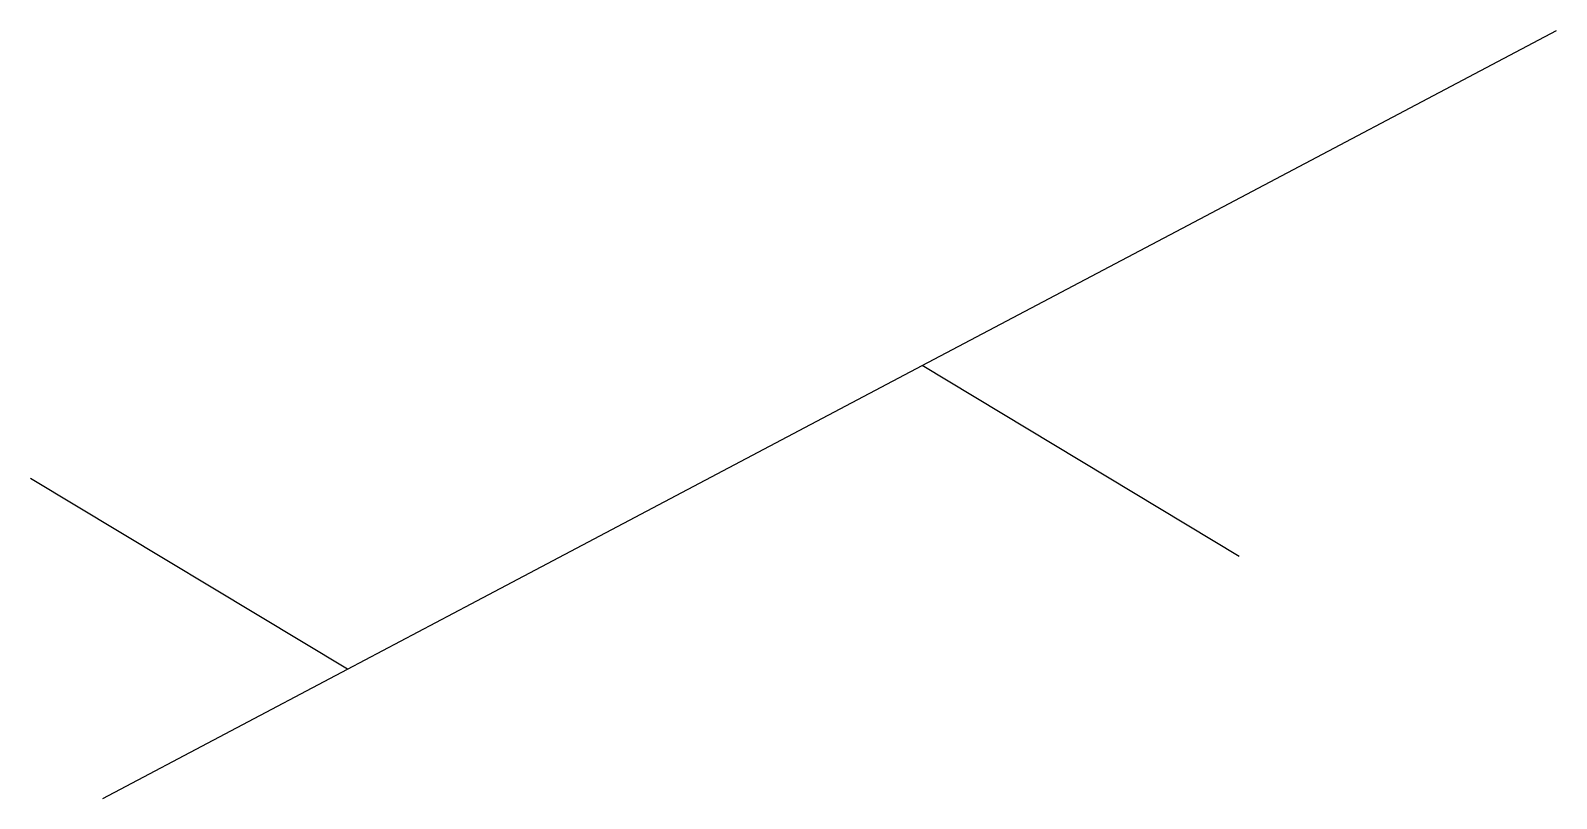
# Model space of a CAD drawing. Extents: x -4240 to 278603, y -63941 to 80916.
# Drawn here: x 10578 to 23500, y 74415 to 80916 of the extents above; entities that cross this region are included whole.
import ezdxf

# ---------------------------------------------------------------- set-up
doc = ezdxf.new("R2010")
doc.units = 0
doc.header["$LTSCALE"] = 1000
doc.header["$MEASUREMENT"] = 0

msp = doc.modelspace()

# ---------------------------------------------------------------- linework, layer by layer
at = {"color": 252}
for p, q in [((20381, 79269), (23500, 80916)), ((18128, 78079), (20381, 79269)), ((18128, 78079), (20381, 79269)), ((14310, 76062), (18128, 78079)), ((14310, 76062), (18128, 78079)), ((20812, 76462), (18128, 78079)), ((13263, 75509), (10578, 77125)), ((13263, 75509), (14310, 76062)), ((11191, 74415), (13263, 75509))]:
    msp.add_line(p, q, dxfattribs=at)

doc.saveas('drawing.dxf')
